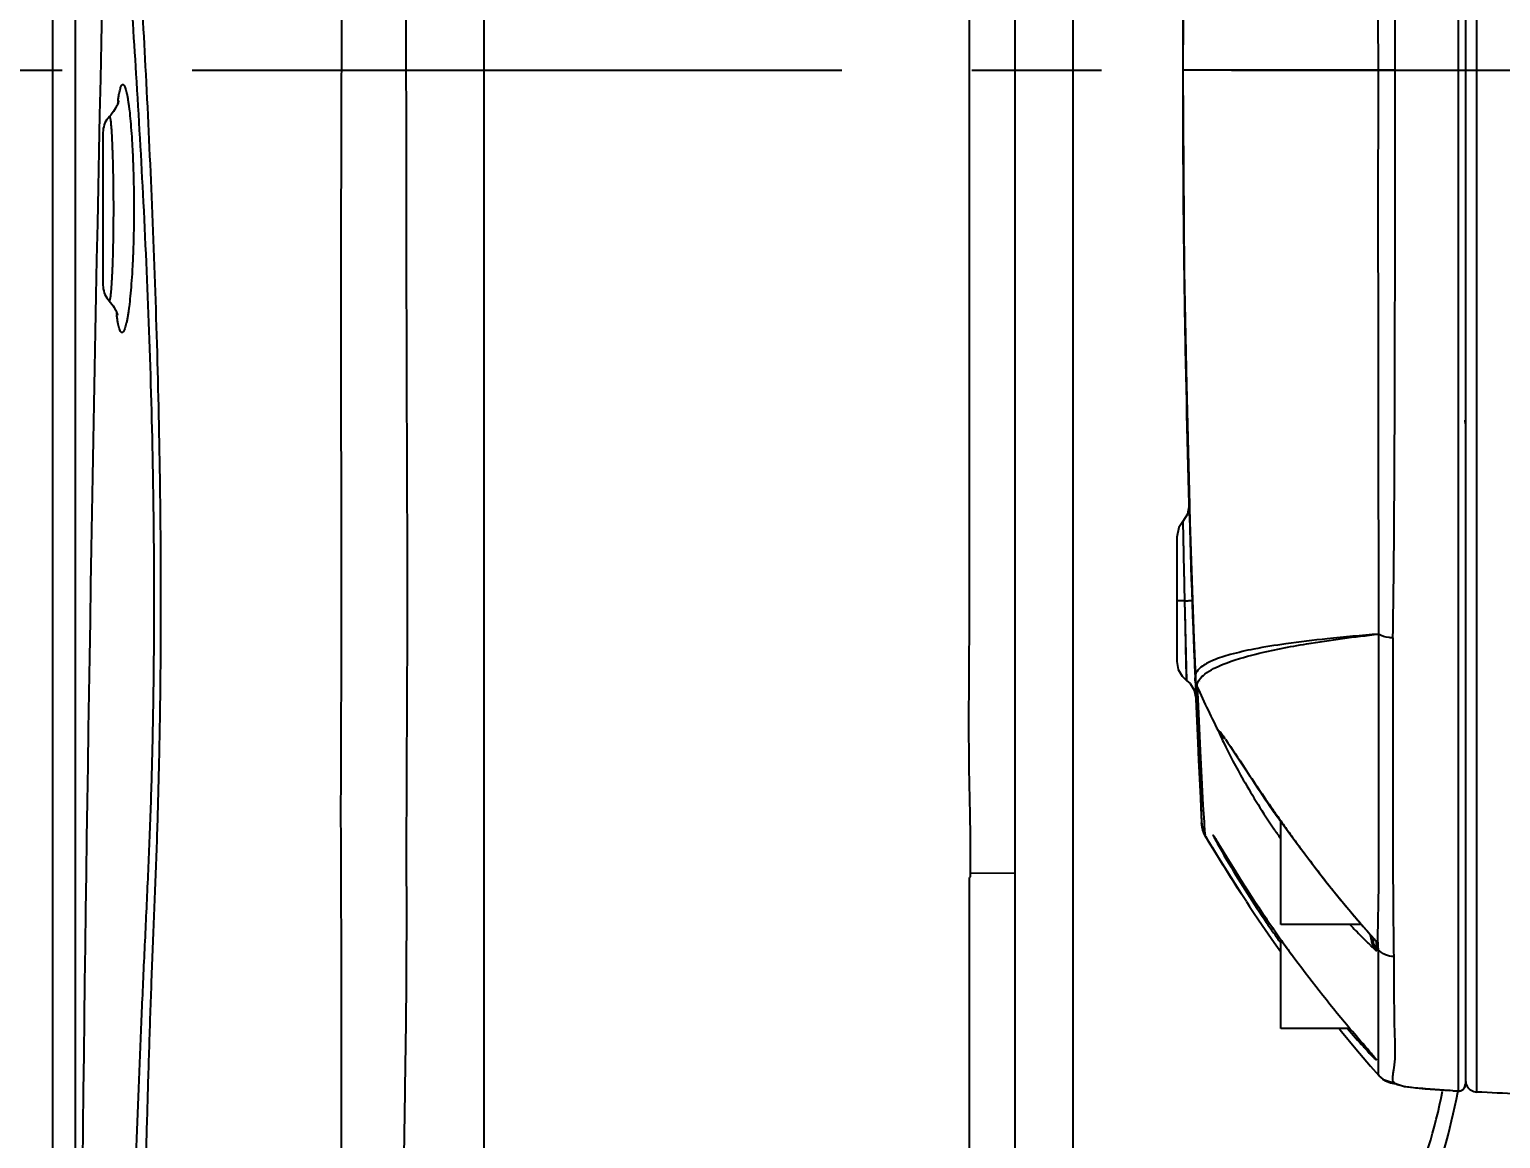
# Model space of a CAD drawing. Header units: millimetres. Extents: x 5828 to 6704, y 123 to 421.
# Drawn here: x 6469.648 to 6473.894, y 270.977 to 274.179 of the extents above; entities that cross this region are included whole.
import ezdxf

# ---------------------------------------------------------------- set-up
doc = ezdxf.new("R2010")
doc.units = ezdxf.units.MM
doc.linetypes.add('CENTER', pattern=[0.6, 0.375, -0.075, 0.075, -0.075])
for name, color, linetype in [('中心线', 7, 'Continuous'), ('外形图', 7, 'Continuous'), ('尺寸标注', 7, 'Continuous')]:
    doc.layers.add(name, color=color, linetype=linetype)
doc.styles.add('微软雅黑', font='msyh.ttc', dxfattribs={"height": 1.5})
doc.dimstyles.new('尺寸标注_1_15比例', dxfattribs={"dimtxt": 1.5, "dimasz": 1.25, "dimexe": 0.5, "dimexo": 0.4, "dimgap": 0.5, "dimtad": 1, "dimdec": 1, "dimlfac": 15, "dimdsep": 46, "dimtxsty": '微软雅黑', "dimcen": 0.09, "dimadec": 0, "dimazin": 0, "dimtp": 0.01, "dimtm": 0.01, "dimtfac": 1, "dimtdec": 1, "dimtofl": 0, "dimtmove": 0, "dimatfit": 3, "dimfxl": 1, "dimtolj": 1, "dimarcsym": 0})

# ---------------------------------------------------------------- blocks, each defined once
blk = doc.blocks.new('*D786')
at = {"layer": 'Defpoints', "color": 0}
for p in [(6482.9394, 280.5658), (6469.7803, 267.5677), (6482.9394, 267.0011)]:
    blk.add_point(p, dxfattribs=at)
at = {"layer": '尺寸标注', "color": 0, "lineweight": -2}
for p, q in [((6469.7803, 267.9677), (6469.7803, 281.0658)), ((6482.9394, 267.4011), (6482.9394, 281.0658)), ((6471.0303, 280.5658), (6481.6894, 280.5658))]:
    blk.add_line(p, q, dxfattribs=at)
at = {"layer": '尺寸标注', "color": 0}
for points in [[(6471.0303, 280.7741), (6471.0303, 280.3574), (6469.7803, 280.5658)], [(6481.6894, 280.3574), (6481.6894, 280.7741), (6482.9394, 280.5658)]]:
    blk.add_solid(points, dxfattribs=at)
at = {"layer": '尺寸标注', "color": 0, "insert": (6476.3599, 281.8448), "char_height": 1.5, "attachment_point": 5, "style": '微软雅黑'}
blk.add_mtext('\\A1;197.4', dxfattribs=at)
blk = doc.blocks.new('*D787')
at = {"layer": 'Defpoints', "color": 0}
for p in [(6469.7154, 284.5485), (6483.0052, 255.7131), (6469.7154, 255.0651)]:
    blk.add_point(p, dxfattribs=at)
at = {"layer": '尺寸标注', "color": 0, "lineweight": -2}
for p, q in [((6469.7154, 255.4651), (6469.7154, 285.0485)), ((6483.0052, 256.1131), (6483.0052, 285.0485)), ((6481.7552, 284.5485), (6470.9654, 284.5485))]:
    blk.add_line(p, q, dxfattribs=at)
at = {"layer": '尺寸标注', "color": 0}
for points in [[(6470.9654, 284.7569), (6470.9654, 284.3402), (6469.7154, 284.5485)], [(6481.7552, 284.3402), (6481.7552, 284.7569), (6483.0052, 284.5485)]]:
    blk.add_solid(points, dxfattribs=at)
at = {"layer": '尺寸标注', "color": 0, "insert": (6476.3603, 285.8276), "char_height": 1.5, "attachment_point": 5, "style": '微软雅黑'}
blk.add_mtext('\\A1;199.3', dxfattribs=at)

msp = doc.modelspace()

# ---------------------------------------------------------------- linework, layer by layer
at = {"layer": '中心线', "linetype": 'CENTER', "ltscale": 5}
msp.add_line((6467.1176, 274.0616), (6485.8879, 274.0616), dxfattribs=at)
at = {"layer": '外形图', "color": 7, "linetype": 'Continuous'}
for p, q in [((6473.7726, 271.114), (6473.7726, 277.0091)), ((6473.8255, 271.1113), (6473.8255, 277.0118)), ((6473.7933, 276.9891), (6473.7933, 271.134)), ((6472.4933, 269.0588), (6472.4933, 276.2887)), ((6470.9599, 263.5243), (6470.9599, 276.2729)), ((6472.6599, 276.1633), (6472.6599, 269.2931)), ((6472.9766, 274.0616), (6472.9805, 273.4812)), ((6473.5899, 274.0616), (6472.9766, 274.0615)), ((6469.8599, 273.8814), (6469.8599, 273.4408)), ((6472.981, 273.4439), (6472.9824, 273.3474)), ((6472.981, 273.4439), (6472.9836, 273.2642)), ((6472.9813, 273.4439), (6472.9825, 273.3474)), ((6472.9824, 273.3474), (6472.9973, 272.759)), ((6472.9825, 273.3474), (6472.9962, 272.8055)), ((6472.9954, 272.7878), (6472.9964, 272.7592)), ((6472.9774, 272.7585), (6472.9791, 272.6638)), ((6472.9599, 272.7135), (6472.9599, 272.3537)), ((6472.9782, 272.7141), (6472.9801, 272.6119)), ((6472.9979, 272.7148), (6473, 272.655)), ((6472.9985, 272.7116), (6473.0011, 272.6093)), ((6472.9801, 272.6126), (6472.9804, 272.5995)), ((6472.9819, 272.5292), (6472.9873, 272.2998)), ((6473.0068, 272.4688), (6473.0311, 271.8918)), ((6473.0096, 272.375), (6473.0103, 272.3542)), ((6473.0103, 272.3542), (6473.0151, 272.2488)), ((6472.987, 272.3116), (6472.9873, 272.2998)), ((6472.9873, 272.2998), (6472.9978, 272.2904)), ((6473.0123, 272.3071), (6473.0123, 272.307)), ((6473.0123, 272.3066), (6473.0148, 272.2459)), ((6473.0123, 272.306), (6473.0124, 272.3034)), ((6473.0218, 272.2966), (6473.022, 272.2969)), ((6473.0277, 272.297), (6473.0279, 272.2973)), ((6472.9978, 272.2904), (6473.0098, 272.2711)), ((6473.0098, 272.2711), (6473.0147, 272.2488)), ((6473.0183, 272.2819), (6473.0183, 272.2815)), ((6473.0184, 272.2819), (6473.0184, 272.2815)), ((6473.0184, 272.2815), (6473.025, 272.134)), ((6473.0184, 272.2815), (6473.0199, 272.2464)), ((6473.0148, 272.2459), (6473.0243, 272.0336)), ((6473.0159, 272.2488), (6473.0278, 271.9605)), ((6473.0199, 272.2464), (6473.0301, 272.0323)), ((6473.025, 272.134), (6473.0307, 272.0196)), ((6473.1265, 272.0905), (6473.1625, 272.036)), ((6473.5416, 272.0915), (6473.5417, 272.0552)), ((6473.0243, 272.0336), (6473.0279, 271.9603)), ((6473.0243, 272.0336), (6473.0278, 271.9603)), ((6473.0301, 272.0323), (6473.034, 271.9584)), ((6473.0307, 272.0196), (6473.0351, 271.9399)), ((6473.0279, 271.9603), (6473.03, 271.9117)), ((6473.034, 271.9584), (6473.0351, 271.9399)), ((6473.0351, 271.9399), (6473.0382, 271.8904)), ((6473.2367, 271.9265), (6473.2613, 271.8916)), ((6473.0311, 271.8923), (6473.0312, 271.891)), ((6473.0311, 271.892), (6473.0318, 271.885)), ((6473.0312, 271.891), (6473.0316, 271.8829)), ((6473.0313, 271.8932), (6473.0314, 271.8921)), ((6473.0314, 271.8918), (6473.0321, 271.8848)), ((6473.0314, 271.8918), (6473.0314, 271.8918)), ((6473.0316, 271.8832), (6473.0314, 271.8882)), ((6473.0316, 271.8832), (6473.0314, 271.8882)), ((6473.0319, 271.8845), (6473.0316, 271.8832)), ((6473.032, 271.884), (6473.0316, 271.8832)), ((6473.0316, 271.8832), (6473.0316, 271.8829)), ((6473.0316, 271.883), (6473.0348, 271.8656)), ((6473.0318, 271.885), (6473.0319, 271.8845)), ((6473.032, 271.8843), (6473.032, 271.8843)), ((6473.032, 271.8843), (6473.032, 271.884)), ((6473.0381, 271.8923), (6473.0382, 271.8904)), ((6473.2592, 271.8936), (6473.2574, 271.8961)), ((6473.2598, 271.8938), (6473.2628, 271.8895)), ((6473.2599, 271.5949), (6473.2599, 271.8934)), ((6473.2613, 271.8916), (6473.2887, 271.8533)), ((6473.0348, 271.8656), (6473.0409, 271.8524)), ((6473.0409, 271.8523), (6473.0409, 271.8526)), ((6473.0409, 271.8523), (6473.0409, 271.8523)), ((6473.071, 271.8428), (6473.0753, 271.8359)), ((6473.0753, 271.8359), (6473.0846, 271.8205)), ((6473.0863, 271.8177), (6473.0811, 271.8263)), ((6473.0846, 271.8205), (6473.1031, 271.79)), ((6473.1031, 271.79), (6473.1153, 271.7702)), ((6472.3631, 271.7427), (6472.4933, 271.7439)), ((6472.3599, 271.7307), (6472.3599, 270.7978)), ((6473.1604, 271.6615), (6473.1457, 271.684)), ((6473.5414, 271.6873), (6473.5413, 271.6784)), ((6473.215, 271.5802), (6473.241, 271.5427)), ((6473.2436, 271.5746), (6473.2392, 271.5809)), ((6473.2423, 271.5764), (6473.2582, 271.5538)), ((6473.4927, 271.5949), (6473.2599, 271.5949)), ((6473.5337, 271.5476), (6473.4974, 271.5894)), ((6473.5087, 271.5765), (6473.5225, 271.5606)), ((6473.241, 271.5427), (6473.2599, 271.5161)), ((6473.2582, 271.5538), (6473.2751, 271.5301)), ((6473.2599, 271.2949), (6473.2599, 271.5514)), ((6473.2751, 271.5301), (6473.2908, 271.5085)), ((6473.5145, 271.5389), (6473.5158, 271.5377)), ((6473.5191, 271.5345), (6473.5204, 271.5333)), ((6473.5214, 271.5621), (6473.5283, 271.5541)), ((6473.5225, 271.5606), (6473.529, 271.5532)), ((6473.5266, 271.5558), (6473.5266, 271.5429)), ((6473.5267, 271.5397), (6473.5266, 271.5429)), ((6473.529, 271.5532), (6473.5303, 271.5517)), ((6473.5303, 271.5517), (6473.5341, 271.5474)), ((6473.5363, 271.5449), (6473.5337, 271.5476)), ((6473.5341, 271.5474), (6473.5363, 271.5449)), ((6473.5361, 271.5265), (6473.5363, 271.5449)), ((6473.5267, 271.5272), (6473.5361, 271.5184)), ((6473.5361, 271.5265), (6473.5361, 271.5238)), ((6473.5361, 271.5238), (6473.5361, 271.5212)), ((6473.5361, 271.5212), (6473.5361, 271.5185)), ((6473.5395, 271.5234), (6473.5412, 271.5219)), ((6473.5395, 271.5234), (6473.5411, 271.5218)), ((6473.5409, 271.3184), (6473.5409, 271.305)), ((6473.4592, 271.2949), (6473.2599, 271.2949)), ((6473.5409, 271.2913), (6473.5409, 271.2785)), ((6473.5007, 271.2399), (6473.4991, 271.2417)), ((6473.5023, 271.2382), (6473.5007, 271.2399)), ((6473.502, 271.2447), (6473.5023, 271.2444)), ((6473.5408, 271.266), (6473.5409, 271.2436)), ((6473.5426, 271.1589), (6473.5428, 271.1587)), ((6473.5431, 271.1585), (6473.5541, 271.1484)), ((6473.5541, 271.1484), (6473.5536, 271.1488)), ((6473.7491, 271.1154), (6473.7475, 271.1155)), ((6473.7566, 271.115), (6473.7491, 271.1154)), ((6473.7673, 271.1127), (6473.7676, 271.1148)), ((6473.7708, 271.1112), (6473.7712, 271.1132)), ((6473.7711, 271.1141), (6473.7722, 271.1141)), ((6473.7722, 271.1141), (6473.7726, 271.114))]:
    msp.add_line(p, q, dxfattribs=at)
for points in [[(6472.993, 275.2527), (6472.9805, 274.6418), (6472.9766, 274.0615)], [(6469.9053, 273.972), (6469.9053, 273.9722), (6469.9053, 273.9722), (6469.9051, 273.9716), (6469.9048, 273.9704), (6469.9043, 273.9688), (6469.9035, 273.9668), (6469.9026, 273.9644), (6469.9015, 273.9617), (6469.9001, 273.9586), (6469.8984, 273.9552), (6469.8962, 273.9513), (6469.8936, 273.9469), (6469.8904, 273.9421), (6469.8867, 273.9371), (6469.8824, 273.9318), (6469.8784, 273.9275)], [(6469.8784, 273.9275), (6469.8746, 273.9231), (6469.8713, 273.9186), (6469.8683, 273.9138), (6469.8658, 273.9088), (6469.8637, 273.9035), (6469.8621, 273.8981), (6469.8609, 273.8926), (6469.8602, 273.8871), (6469.8599, 273.8814)], [(6469.8599, 273.4408), (6469.8602, 273.4351), (6469.8609, 273.4296), (6469.8621, 273.4241), (6469.8637, 273.4187), (6469.8658, 273.4134), (6469.8683, 273.4084), (6469.8713, 273.4036), (6469.8746, 273.3991), (6469.8775, 273.3957)], [(6472.9805, 273.4812), (6472.993, 272.8704), (6473.0123, 272.3071)], [(6469.8775, 273.3957), (6469.8817, 273.3909), (6469.8857, 273.3857), (6469.8891, 273.3809), (6469.8919, 273.3764), (6469.8942, 273.3724), (6469.8961, 273.3689), (6469.8977, 273.3656), (6469.8989, 273.3628), (6469.8999, 273.3603), (6469.9007, 273.3581), (6469.9013, 273.3564), (6469.9017, 273.3552), (6469.9019, 273.3544), (6469.902, 273.3542)], [(6472.9836, 273.2642), (6472.9941, 272.8269), (6472.9948, 272.8055)], [(6472.9949, 272.8055), (6472.9905, 272.7796), (6472.9774, 272.7585)], [(6472.9774, 272.7585), (6472.9657, 272.7407), (6472.9599, 272.7135)], [(6472.9819, 272.5292), (6472.9834, 272.4587), (6472.9849, 272.3948), (6472.987, 272.3116)], [(6472.9599, 272.3537), (6472.9637, 272.3315), (6472.9747, 272.3119), (6472.9873, 272.2998)], [(6473.0123, 272.3066), (6473.018, 272.1728), (6473.0227, 272.0688), (6473.0243, 272.0336)], [(6473.1097, 272.1156), (6473.1174, 272.1041), (6473.1265, 272.0905)], [(6473.1625, 272.036), (6473.1779, 272.0128), (6473.1953, 271.9869), (6473.2148, 271.9582), (6473.2367, 271.9265)], [(6473.0278, 271.9603), (6473.0292, 271.9321), (6473.0303, 271.9117)], [(6473.0312, 271.891), (6473.0321, 271.8816), (6473.0318, 271.885)], [(6473.0409, 271.8523), (6473.0744, 271.7968), (6473.1269, 271.7131), (6473.1456, 271.684)], [(6473.0672, 271.8488), (6473.0672, 271.8488), (6473.0675, 271.8483), (6473.0683, 271.8471), (6473.0695, 271.8452), (6473.071, 271.8428)], [(6473.2887, 271.8533), (6473.3195, 271.8114), (6473.354, 271.7656), (6473.3928, 271.7156), (6473.4406, 271.6565), (6473.4974, 271.5894)], [(6473.1153, 271.7702), (6473.1222, 271.759), (6473.1297, 271.7471), (6473.1377, 271.7342), (6473.1464, 271.7205), (6473.1558, 271.7058), (6473.1658, 271.6903), (6473.1765, 271.6738), (6473.188, 271.6563), (6473.2003, 271.6379), (6473.2134, 271.6184), (6473.2274, 271.5979), (6473.2423, 271.5764)], [(6473.1604, 271.6615), (6473.1699, 271.6471), (6473.1815, 271.6297), (6473.1959, 271.6082), (6473.215, 271.5802)], [(6473.4281, 271.2949), (6473.4349, 271.2864), (6473.4762, 271.2364)], [(6473.5409, 271.2785), (6473.5408, 271.2545), (6473.5409, 271.2436)], [(6473.4762, 271.2364), (6473.5187, 271.1864), (6473.5426, 271.1589)], [(6473.502, 271.2447), (6473.5125, 271.2327), (6473.5207, 271.2231), (6473.5265, 271.2164), (6473.53, 271.2122)], [(6473.5536, 271.1488), (6473.6165, 271.1268), (6473.6766, 271.1203), (6473.7475, 271.1155)], [(6473.7722, 271.1141), (6473.7822, 271.1161), (6473.7903, 271.1235), (6473.7933, 271.134)]]:
    msp.add_lwpolyline(points, dxfattribs=at)
for centre, radius, start, end in [((6817.8263, 274.5224), 344.2861, 179.805705, 180.076698), ((6516.1128, 274.0615), 43.1362, 179.22572, 179.99998), ((6777.1023, 267.3686), 307.3221, 178.717903, 181.207883), ((6516.1114, 274.0616), 43.1348, 180.00004, 180.77395), ((6516.107, 274.0616), 43.1304, 180, 180.16439), ((6881.7041, 273.6666), 408.1637, 179.944562, 180.173154), ((6470.5741, 273.8837), 0.6765, 172.4758, 173.2104), ((6516.1164, 274.0616), 43.1398, 180.52375, 180.79314), ((6516.1188, 274.0617), 43.1422, 180.77395, 181.56851), ((6470.5141, 273.4326), 0.6192, 186.4525, 187.3118), ((6516.1117, 274.0615), 43.1351, 181.5685, 182.33109), ((6498.0565, 273.0986), 25.081, 181.14019, 181.30093), ((6515.7719, 274.0483), 42.795, 182.03242, 182.31681), ((6571.545, 272.0869), 98.0034, 179.797577, 179.997341), ((6475.6587, 273.4638), 2.893, 204.1223, 207.091), ((6473.1113, 272.1614), 0.0319, 208.204, 218.4938), ((6473.1116, 272.1617), 0.0324, 218.4684, 228.7731), ((6473.1117, 272.1619), 0.0326, 228.8642, 244.8299), ((6472.4376, 271.6737), 0.8045, 34.5556, 34.9175), ((6474.8347, 273.0586), 1.9594, 212.3466, 215.2925), ((6474.8426, 273.064), 1.969, 215.2871, 215.6661), ((6477.0553, 274.5849), 4.6527, 214.8301, 215.3377), ((6474.8596, 273.0763), 1.99, 215.6682, 216.3751), ((6475.1491, 273.161), 2.3042, 214.0358, 214.9025), ((6476.9534, 274.5131), 4.528, 215.4083, 216.0097), ((6477.0465, 274.2251), 4.6555, 210.6366, 210.8479), ((6477.0534, 274.2292), 4.6635, 210.8485, 213.077), ((6472.6957, 271.6119), 0.4407, 31.7093, 32.2915), ((6476.0267, 273.7963), 3.3565, 218.6314, 218.7706), ((6476.1995, 273.9358), 3.5786, 218.78, 220.3647), ((6476.4207, 273.7957), 3.8765, 214.2707, 214.8432), ((6476.4207, 274.1221), 3.8678, 220.3455, 220.5638), ((6476.0136, 273.4996), 3.379, 213.9756, 214.1637), ((6476.0688, 273.5372), 3.4459, 214.1659, 214.7886), ((6476.1409, 273.5872), 3.5336, 214.7869, 215.3694), ((6476.4209, 273.7956), 3.8766, 214.9543, 215.3578), ((6474.7775, 272.8354), 1.8101, 223.2948, 224.7463), ((6477.3659, 274.9324), 5.1127, 220.5736, 221.0241), ((6476.2422, 271.5353), 2.7031, 178.8855, 179.253), ((6474.7599, 271.5559), 1.2206, 179.3114, 179.5624), ((6476.3694, 273.7591), 3.8134, 215.3577, 215.6566), ((6476.2667, 273.6853), 3.687, 215.6549, 216.1836), ((6474.69, 272.7494), 1.6873, 224.764, 224.9601), ((6474.6461, 272.7055), 1.6253, 224.9575, 225.5168), ((6474.5768, 272.6349), 1.5263, 225.5178, 225.8952), ((6474.5141, 272.5703), 1.4363, 225.9632, 226.1497), ((6474.4438, 272.4969), 1.3346, 226.2197, 226.5964), ((6474.0289, 271.6536), 0.5183, 191.6753, 191.8734), ((6473.5726, 271.5552), 0.0516, 200.9475, 207.0756), ((6473.5597, 271.5498), 0.0331, 180.0128, 185.3194), ((6473.5759, 271.5569), 0.0553, 207.0611, 212.7408), ((6473.5631, 271.543), 0.0365, 185.1783, 201.3047), ((6473.5563, 271.567), 0.0298, 220.7206, 227.9224), ((6473.5753, 271.5566), 0.0547, 212.7743, 218.4872), ((6473.575, 271.5563), 0.0543, 218.4644, 224.1809), ((6475.0831, 273.2123), 2.288, 227.4583, 227.5739), ((6475.7086, 273.2343), 2.9753, 220.6893, 222.0451), ((6473.5148, 271.2492), 0.0167, 213.878, 221.0027), ((6474.4699, 272.1119), 1.3037, 222.0786, 222.9304), ((6469.1776, 267.4679), 5.7415, 40.86542, 41.06323), ((6472.2927, 270.1658), 1.6205, 40.6435, 40.7906), ((6474.1504, 277.9121), 6.8085, 266.68376, 266.81889)]:
    msp.add_arc(centre, radius, start, end, dxfattribs=at)
for points, knots in [([(6472.3599, 276.2151), (6472.3599, 276.2009), (6472.3598, 276.1786), (6472.3598, 276.1473), (6472.3599, 276.11), (6472.3601, 276.0579), (6472.36, 275.9888), (6472.3598, 275.9111), (6472.3599, 275.8412), (6472.3599, 275.7811), (6472.3599, 275.7329), (6472.3599, 275.6828), (6472.3599, 275.6121), (6472.36, 275.519), (6472.3599, 275.4019), (6472.3599, 275.2777), (6472.3599, 275.1468), (6472.3599, 275.0095), (6472.36, 274.8664), (6472.36, 274.7176), (6472.3599, 274.5637), (6472.3599, 274.4049), (6472.36, 274.2417), (6472.3598, 274.0745), (6472.36, 273.9037), (6472.3599, 273.7298), (6472.3599, 273.5532), (6472.36, 273.3744), (6472.3599, 273.1938), (6472.36, 273.012), (6472.36, 272.8294), (6472.3598, 272.6769), (6472.36, 272.5549), (6472.3601, 272.4635), (6472.3597, 272.3722), (6472.359, 272.2812), (6472.3587, 272.2056), (6472.3588, 272.1452), (6472.3589, 272.1), (6472.3593, 272.0549), (6472.3601, 272.01), (6472.361, 271.9651), (6472.3624, 271.9056), (6472.3636, 271.8314), (6472.3634, 271.7722), (6472.3631, 271.7427)], [0, 0, 0, 0, 0.009486, 0.01499, 0.020997, 0.034501, 0.04996, 0.067333, 0.086581, 0.096893, 0.107657, 0.118865, 0.130511, 0.155082, 0.181303, 0.2091, 0.238394, 0.269103, 0.301143, 0.334429, 0.368878, 0.404405, 0.440922, 0.478341, 0.516564, 0.555491, 0.595016, 0.635034, 0.675438, 0.716125, 0.756992, 0.797934, 0.818397, 0.838838, 0.859242, 0.879595, 0.899886, 0.910004, 0.920103, 0.93018, 0.940235, 0.950266, 0.960272, 0.980199, 1, 1, 1, 1]), ([(6470.7246, 263.7154), (6470.7248, 263.7888), (6470.7254, 263.9357), (6470.7259, 264.156), (6470.7261, 264.3764), (6470.7263, 264.67), (6470.7265, 265.0367), (6470.7259, 265.4765), (6470.7242, 265.9157), (6470.7224, 266.3541), (6470.7213, 266.7914), (6470.7206, 267.2273), (6470.7196, 267.6615), (6470.7184, 268.0935), (6470.7179, 268.5228), (6470.718, 268.8785), (6470.7182, 269.1612), (6470.7185, 269.3716), (6470.7191, 269.5808), (6470.7204, 269.7885), (6470.722, 269.9607), (6470.7231, 270.0977), (6470.7237, 270.1999), (6470.7243, 270.3017), (6470.7247, 270.4031), (6470.7252, 270.504), (6470.7259, 270.6042), (6470.7268, 270.7039), (6470.7279, 270.803), (6470.7291, 270.9017), (6470.731, 271.0333), (6470.7335, 271.1993), (6470.7364, 271.4013), (6470.7367, 271.5726), (6470.7366, 271.7121), (6470.7365, 271.8185), (6470.7366, 271.9257), (6470.737, 272.0337), (6470.7376, 272.1423), (6470.7384, 272.2881), (6470.739, 272.4713), (6470.7389, 272.6918), (6470.7381, 272.9124), (6470.7372, 273.1322), (6470.7366, 273.3505), (6470.7361, 273.636), (6470.7358, 273.9827), (6470.7347, 274.3826), (6470.7327, 274.7567), (6470.7304, 275.0992), (6470.7282, 275.4047), (6470.7261, 275.6685), (6470.7243, 275.8862), (6470.7226, 276.0373), (6470.7213, 276.1327), (6470.7207, 276.1717), (6470.7205, 276.189)], [0, 0, 0, 0, 0.017662, 0.035329, 0.052994, 0.070651, 0.10594, 0.141203, 0.176422, 0.211574, 0.246637, 0.281591, 0.316412, 0.35106, 0.385488, 0.419648, 0.436612, 0.453485, 0.470255, 0.486911, 0.503446, 0.51167, 0.519865, 0.528028, 0.536157, 0.544245, 0.552284, 0.560273, 0.568215, 0.576122, 0.584016, 0.599875, 0.616028, 0.632614, 0.641061, 0.649592, 0.658192, 0.666851, 0.675561, 0.684315, 0.701927, 0.719624, 0.737332, 0.754981, 0.772503, 0.789832, 0.823641, 0.855872, 0.886017, 0.913615, 0.938241, 0.959501, 0.977052, 0.990617, 0.99584, 1, 1, 1, 1]), ([(6470.5504, 263.7224), (6470.5499, 263.868), (6470.5503, 264.0865), (6470.5504, 264.3777), (6470.5504, 264.5961), (6470.5505, 264.8143), (6470.5507, 265.0324), (6470.551, 265.2504), (6470.5512, 265.5408), (6470.551, 265.9035), (6470.5507, 266.3379), (6470.5512, 266.7712), (6470.5523, 267.2032), (6470.553, 267.6335), (6470.5532, 268.0617), (6470.5535, 268.4874), (6470.5535, 268.8404), (6470.5532, 269.1211), (6470.5528, 269.3302), (6470.5523, 269.5382), (6470.5521, 269.7449), (6470.5524, 269.9503), (6470.5525, 270.1206), (6470.5521, 270.2562), (6470.5514, 270.3908), (6470.5505, 270.5248), (6470.5499, 270.6581), (6470.5495, 270.7573), (6470.5492, 270.8561), (6470.5487, 270.9874), (6470.5482, 271.1188), (6470.5482, 271.2507), (6470.5483, 271.3507), (6470.5485, 271.4519), (6470.5483, 271.5543), (6470.5478, 271.6579), (6470.5474, 271.7627), (6470.547, 271.8685), (6470.547, 272.011), (6470.5478, 272.1907), (6470.5488, 272.4077), (6470.549, 272.626), (6470.5484, 272.8447), (6470.5477, 273.0629), (6470.5473, 273.2798), (6470.5475, 273.564), (6470.5486, 273.9097), (6470.5496, 274.3091), (6470.55, 274.6834), (6470.5501, 275.0266), (6470.5504, 275.3333), (6470.5508, 275.5984), (6470.5514, 275.8176), (6470.5518, 275.9698), (6470.552, 276.066), (6470.5521, 276.1053), (6470.5522, 276.1227)], [0, 0, 0, 0, 0.035235, 0.052851, 0.070458, 0.088055, 0.105644, 0.123226, 0.140799, 0.175909, 0.21095, 0.2459, 0.280742, 0.315454, 0.350003, 0.384347, 0.418447, 0.435393, 0.452259, 0.469034, 0.485707, 0.502271, 0.518728, 0.526917, 0.535077, 0.551292, 0.559335, 0.567332, 0.575291, 0.583223, 0.599093, 0.607082, 0.615141, 0.623293, 0.631552, 0.639914, 0.648369, 0.656902, 0.665499, 0.682852, 0.700372, 0.717999, 0.73566, 0.753283, 0.770799, 0.788142, 0.822039, 0.854423, 0.884768, 0.912595, 0.937463, 0.958964, 0.976736, 0.990485, 0.995781, 1, 1, 1, 1]), ([(6473.5899, 274.0616), (6473.5898, 274.3524), (6473.5898, 274.8988), (6473.5874, 275.4454), (6473.5836, 275.701)], [0, 0, 0, 0, 0.532106, 1, 1, 1, 1]), ([(6469.9129, 275.3024), (6469.9134, 275.2824), (6469.9149, 275.2372), (6469.9184, 275.1616), (6469.9233, 275.0708), (6469.9294, 274.9654), (6469.9367, 274.846), (6469.9481, 274.6612), (6469.9639, 274.4018), (6469.9831, 274.0614), (6470.001, 273.6884), (6470.0156, 273.2921), (6470.0234, 272.9516), (6470.0263, 272.6749), (6470.0267, 272.467), (6470.0251, 272.2608), (6470.0216, 272.0574), (6470.0171, 271.8902), (6470.0125, 271.7588), (6470.0075, 271.6299), (6470.0021, 271.5015), (6469.9972, 271.3732), (6469.9929, 271.2441), (6469.9881, 271.0821), (6469.9826, 270.8872), (6469.9773, 270.6919), (6469.9722, 270.4959), (6469.9675, 270.2991), (6469.9616, 270.0356), (6469.9548, 269.7047), (6469.9479, 269.3058), (6469.9422, 268.9048), (6469.9376, 268.5016), (6469.9344, 268.0964), (6469.9324, 267.6893), (6469.9317, 267.2806), (6469.9323, 266.8703), (6469.9344, 266.4586), (6469.9378, 266.0457), (6469.9425, 265.6317), (6469.9486, 265.2168), (6469.9562, 264.8011), (6469.9639, 264.4543), (6469.9705, 264.1766), (6469.9759, 263.9682), (6469.9818, 263.7597), (6469.9883, 263.5512), (6469.9948, 263.3429), (6469.998, 263.204), (6469.9991, 263.1346)], [0, 0, 0, 0, 0.004925, 0.011154, 0.018642, 0.027338, 0.037187, 0.048124, 0.072971, 0.101222, 0.132155, 0.164999, 0.198957, 0.216097, 0.233207, 0.250186, 0.266932, 0.283338, 0.291389, 0.299349, 0.315138, 0.323048, 0.330995, 0.346973, 0.362992, 0.379041, 0.395146, 0.411314, 0.427537, 0.46012, 0.492889, 0.525847, 0.558977, 0.59227, 0.625714, 0.659296, 0.693005, 0.726831, 0.760761, 0.794779, 0.828873, 0.863032, 0.897242, 0.914361, 0.931487, 0.948623, 0.965764, 0.982904, 1, 1, 1, 1]), ([(6469.8806, 275.2119), (6469.8806, 275.1948), (6469.8815, 275.1554), (6469.8845, 275.0883), (6469.8892, 275.0057), (6469.8955, 274.9081), (6469.9034, 274.796), (6469.916, 274.62), (6469.9342, 274.3699), (6469.9565, 274.0384), (6469.9775, 273.6714), (6469.9947, 273.2784), (6470.0037, 272.9392), (6470.0069, 272.6629), (6470.0072, 272.4553), (6470.0053, 272.2495), (6470.0011, 272.0471), (6469.9945, 271.8491), (6469.9859, 271.6552), (6469.9767, 271.4636), (6469.9684, 271.2719), (6469.9607, 271.0794), (6469.9534, 270.886), (6469.9464, 270.692), (6469.94, 270.497), (6469.9341, 270.3012), (6469.9268, 270.0386), (6469.9153, 269.5751), (6469.9032, 268.9079), (6469.8949, 268.1006), (6469.8928, 267.4227), (6469.894, 266.8769), (6469.8965, 266.4653), (6469.9004, 266.0524), (6469.9058, 265.6384), (6469.9129, 265.2235), (6469.9215, 264.8079), (6469.932, 264.3917), (6469.942, 264.0447), (6469.9511, 263.7668), (6469.9572, 263.5932), (6469.9624, 263.4542), (6469.9675, 263.3153), (6469.9711, 263.2112), (6469.973, 263.1418)], [0, 0, 0, 0, 0.004234, 0.009804, 0.016672, 0.024791, 0.03411, 0.044571, 0.068645, 0.096392, 0.127098, 0.159964, 0.194117, 0.211382, 0.228613, 0.245692, 0.2625, 0.278912, 0.294899, 0.310702, 0.32658, 0.342553, 0.358572, 0.374645, 0.390795, 0.407021, 0.423311, 0.456057, 0.522193, 0.589088, 0.656621, 0.69059, 0.72468, 0.758876, 0.793162, 0.827524, 0.861953, 0.896431, 0.930944, 0.94821, 0.965481, 0.974117, 0.982753, 1, 1, 1, 1]), ([(6473.5836, 272.4221), (6473.5874, 272.6778), (6473.5898, 273.2243), (6473.5898, 273.7708), (6473.5899, 274.0616)], [0, 0, 0, 0, 0.467894, 1, 1, 1, 1]), ([(6469.9034, 273.9723), (6469.9039, 273.976), (6469.9049, 273.983), (6469.9065, 273.9926), (6469.9082, 274.0009), (6469.9099, 274.0077), (6469.9116, 274.013), (6469.9132, 274.0165), (6469.9146, 274.0185), (6469.9155, 274.0195), (6469.9165, 274.0201), (6469.9179, 274.0203), (6469.9193, 274.0195), (6469.9204, 274.0183), (6469.9218, 274.0162), (6469.9235, 274.0126), (6469.9254, 274.0072), (6469.9273, 274.0002), (6469.9291, 273.9919), (6469.9309, 273.9821), (6469.9327, 273.9709), (6469.9345, 273.9584), (6469.9369, 273.9393), (6469.9396, 273.9126), (6469.9424, 273.8775), (6469.9448, 273.8388), (6469.9467, 273.7971), (6469.9482, 273.7532), (6469.949, 273.7077), (6469.9492, 273.677), (6469.9492, 273.6616)], [0, 0, 0, 0, 0.026991, 0.050703, 0.071062, 0.088016, 0.10154, 0.111696, 0.115593, 0.118791, 0.121428, 0.123756, 0.128807, 0.13216, 0.136235, 0.146777, 0.160699, 0.178046, 0.198787, 0.222868, 0.250207, 0.28068, 0.314159, 0.389577, 0.475146, 0.56941, 0.670753, 0.777486, 0.887841, 1, 1, 1, 1]), ([(6469.8784, 273.9275), (6469.8785, 273.9276), (6469.8786, 273.9277), (6469.8789, 273.9277), (6469.8792, 273.9275), (6469.8796, 273.9269), (6469.88, 273.9258), (6469.8805, 273.9239), (6469.881, 273.9214), (6469.8815, 273.9182), (6469.882, 273.9144), (6469.8825, 273.9099), (6469.8829, 273.9048), (6469.8834, 273.8991), (6469.8839, 273.8928), (6469.8846, 273.8832), (6469.8854, 273.8699), (6469.8862, 273.8524), (6469.887, 273.8329), (6469.8878, 273.8117), (6469.8884, 273.7891), (6469.8891, 273.7565), (6469.8898, 273.7139), (6469.8899, 273.6792), (6469.8899, 273.6616)], [0, 0, 0, 0, 0.001108, 0.002023, 0.003139, 0.004705, 0.009499, 0.016674, 0.026275, 0.038309, 0.052759, 0.069589, 0.088759, 0.110222, 0.133932, 0.159824, 0.217872, 0.28378, 0.356864, 0.43638, 0.521512, 0.611398, 0.801794, 1, 1, 1, 1]), ([(6469.8899, 273.6616), (6469.8899, 273.6439), (6469.8898, 273.6092), (6469.8891, 273.5664), (6469.8884, 273.5338), (6469.8877, 273.5111), (6469.8869, 273.4899), (6469.886, 273.4704), (6469.8851, 273.4529), (6469.8842, 273.4396), (6469.8835, 273.43), (6469.883, 273.4237), (6469.8824, 273.418), (6469.8819, 273.4129), (6469.8813, 273.4085), (6469.8808, 273.4047), (6469.8802, 273.4016), (6469.8797, 273.3991), (6469.8792, 273.3973), (6469.8787, 273.3961), (6469.8783, 273.3956), (6469.878, 273.3955), (6469.8777, 273.3955), (6469.8775, 273.3956), (6469.8775, 273.3957)], [0, 0, 0, 0, 0.198472, 0.389099, 0.479082, 0.564291, 0.64386, 0.716977, 0.782875, 0.840874, 0.866727, 0.890387, 0.91179, 0.930882, 0.947619, 0.961961, 0.97388, 0.983364, 0.99042, 0.995104, 0.996638, 0.997766, 0.998765, 1, 1, 1, 1]), ([(6469.9492, 273.6616), (6469.9492, 273.646), (6469.949, 273.6152), (6469.9481, 273.5697), (6469.9466, 273.5257), (6469.9446, 273.4839), (6469.942, 273.4452), (6469.9389, 273.41), (6469.936, 273.3834), (6469.9334, 273.3644), (6469.9315, 273.3519), (6469.9295, 273.3409), (6469.9275, 273.3312), (6469.9254, 273.3229), (6469.9234, 273.3161), (6469.9213, 273.3108), (6469.9195, 273.3073), (6469.9179, 273.3054), (6469.9169, 273.3044), (6469.9158, 273.3039), (6469.9143, 273.3037), (6469.9128, 273.3045), (6469.9115, 273.3058), (6469.9101, 273.308), (6469.9084, 273.3117), (6469.9065, 273.3173), (6469.9047, 273.3244), (6469.903, 273.3329), (6469.9013, 273.3429), (6469.9004, 273.35), (6469.8999, 273.3538)], [0, 0, 0, 0, 0.111871, 0.221893, 0.328253, 0.429188, 0.523013, 0.608116, 0.683044, 0.716269, 0.746483, 0.773556, 0.797365, 0.817834, 0.834915, 0.848585, 0.858924, 0.862937, 0.866274, 0.869081, 0.871602, 0.877037, 0.88055, 0.884768, 0.895559, 0.909706, 0.927262, 0.948202, 0.972477, 1, 1, 1, 1]), ([(6473.7933, 273.0404), (6473.7934, 273.0417), (6473.7925, 273.045), (6473.7923, 273.0484), (6473.7921, 273.0504)], [0, 0, 0, 0, 0.379949, 1, 1, 1, 1]), ([(6472.9819, 272.5292), (6472.9788, 272.5292), (6472.9734, 272.5293), (6472.9671, 272.5295), (6472.9635, 272.5297), (6472.9615, 272.5298), (6472.9607, 272.53), (6472.9599, 272.53), (6472.9599, 272.5301)], [0, 0, 0, 0, 0.421889, 0.737526, 0.850766, 0.932614, 0.982351, 1, 1, 1, 1]), ([(6472.9819, 272.5292), (6472.985, 272.5293), (6472.9903, 272.5296), (6472.9966, 272.5299), (6473.0003, 272.5302), (6473.0022, 272.5303), (6473.003, 272.5305), (6473.0038, 272.5305), (6473.0038, 272.5306)], [0, 0, 0, 0, 0.422315, 0.73821, 0.851498, 0.933321, 0.982913, 1, 1, 1, 1]), ([(6473.5422, 272.4331), (6473.4927, 272.4293), (6473.4034, 272.4213), (6473.2833, 272.4071), (6473.1898, 272.3922), (6473.1198, 272.3766), (6473.0698, 272.3608), (6473.0367, 272.3444), (6473.0167, 272.3272), (6473.0121, 272.313), (6473.0123, 272.3071)], [0, 0, 0, 0, 0.265325, 0.479295, 0.645951, 0.771491, 0.862357, 0.925366, 0.9682, 1, 1, 1, 1]), ([(6473.0406, 272.3177), (6473.0564, 272.33), (6473.1051, 272.3528), (6473.2037, 272.3814), (6473.3539, 272.4103), (6473.4727, 272.4256), (6473.5422, 272.4331)], [0, 0, 0, 0, 0.115736, 0.306696, 0.594891, 1, 1, 1, 1]), ([(6473.5836, 272.4221), (6473.5798, 272.4222), (6473.5655, 272.4234), (6473.5512, 272.4276), (6473.5422, 272.4331)], [0, 0, 0, 0, 0.26199, 1, 1, 1, 1]), ([(6473.5836, 272.4221), (6473.5834, 272.2925), (6473.5831, 272.1101), (6473.5833, 271.8839), (6473.5835, 271.7527), (6473.584, 271.6496), (6473.5849, 271.5764), (6473.5852, 271.5305), (6473.5855, 271.5092), (6473.5863, 271.5021)], [0, 0, 0, 0, 0.42262, 0.594736, 0.73761, 0.850324, 0.930812, 0.976531, 1, 1, 1, 1]), ([(6473.0183, 272.2819), (6473.0183, 272.2831), (6473.0185, 272.2881), (6473.0201, 272.2931), (6473.0218, 272.2966)], [0, 0, 0, 0, 0.237083, 1, 1, 1, 1]), ([(6473.022, 272.2969), (6473.0229, 272.2986), (6473.0278, 272.3066), (6473.0348, 272.3132), (6473.0406, 272.3177)], [0, 0, 0, 0, 0.213007, 1, 1, 1, 1]), ([(6473.0831, 272.1463), (6473.0827, 272.1476), (6473.0821, 272.1496), (6473.0811, 272.1519), (6473.0819, 272.1537), (6473.0838, 272.1518), (6473.0858, 272.1498), (6473.089, 272.1457), (6473.0928, 272.1405), (6473.0957, 272.1364), (6473.0973, 272.1342)], [0, 0, 0, 0, 0.126659, 0.200117, 0.228042, 0.276958, 0.378639, 0.534011, 0.741704, 1, 1, 1, 1]), ([(6473.0832, 272.1463), (6473.0837, 272.1448), (6473.0872, 272.1362), (6473.0911, 272.1278), (6473.0943, 272.121)], [0, 0, 0, 0, 0.179823, 1, 1, 1, 1]), ([(6473.1001, 272.13), (6473.1192, 272.1023), (6473.1635, 272.0341), (6473.2089, 271.9666), (6473.2361, 271.9275)], [0, 0, 0, 0, 0.4137, 1, 1, 1, 1]), ([(6473.0943, 272.121), (6473.1118, 272.0841), (6473.1577, 271.9993), (6473.2085, 271.9174), (6473.2396, 271.8713)], [0, 0, 0, 0, 0.423164, 1, 1, 1, 1]), ([(6473.5417, 272.0552), (6473.5417, 272.0183), (6473.542, 271.8957), (6473.5424, 271.773), (6473.5414, 271.6873)], [0, 0, 0, 0, 0.301347, 1, 1, 1, 1]), ([(6473.03, 271.9117), (6473.0301, 271.9099), (6473.0304, 271.9037), (6473.0308, 271.8976), (6473.0313, 271.8932)], [0, 0, 0, 0, 0.294349, 1, 1, 1, 1]), ([(6473.0382, 271.8904), (6473.0385, 271.8854), (6473.0389, 271.8766), (6473.0396, 271.8651), (6473.0404, 271.8579), (6473.0415, 271.8537), (6473.0409, 271.8526)], [0, 0, 0, 0, 0.396545, 0.696336, 0.899362, 1, 1, 1, 1]), ([(6473.0682, 271.8473), (6473.0671, 271.8491), (6473.0636, 271.8549), (6473.0675, 271.8453), (6473.0726, 271.8372), (6473.0783, 271.8263), (6473.0817, 271.8202)], [0, 0, 0, 0, 0.144601, 0.21642, 0.503936, 1, 1, 1, 1]), ([(6473.0811, 271.8263), (6473.0801, 271.828), (6473.0766, 271.8337), (6473.0731, 271.8395), (6473.0706, 271.8435)], [0, 0, 0, 0, 0.295312, 1, 1, 1, 1]), ([(6473.2906, 271.8509), (6473.2999, 271.8381), (6473.3371, 271.7875), (6473.3754, 271.7376), (6473.4047, 271.7008)], [0, 0, 0, 0, 0.251955, 1, 1, 1, 1]), ([(6473.0817, 271.8202), (6473.0892, 271.807), (6473.1301, 271.736), (6473.1741, 271.6666), (6473.2114, 271.6112)], [0, 0, 0, 0, 0.184893, 1, 1, 1, 1]), ([(6473.2173, 271.6128), (6473.2037, 271.6327), (6473.1586, 271.7001), (6473.1158, 271.769), (6473.0863, 271.8177)], [0, 0, 0, 0, 0.297252, 1, 1, 1, 1]), ([(6472.3631, 271.7427), (6472.3631, 271.7416), (6472.3631, 271.7396), (6472.3629, 271.7365), (6472.3634, 271.7334), (6472.3622, 271.7315), (6472.3615, 271.7307)], [0, 0, 0, 0, 0.249648, 0.499301, 0.748641, 1, 1, 1, 1]), ([(6473.5413, 271.6784), (6473.5412, 271.6694), (6473.5407, 271.6393), (6473.54, 271.6091), (6473.5396, 271.5879)], [0, 0, 0, 0, 0.295989, 1, 1, 1, 1]), ([(6473.5261, 271.5443), (6473.5263, 271.5441), (6473.5265, 271.5436), (6473.5266, 271.5432), (6473.5266, 271.5429)], [0, 0, 0, 0, 0.529354, 1, 1, 1, 1]), ([(6473.5285, 271.5305), (6473.5286, 271.5304), (6473.5288, 271.5302), (6473.529, 271.5299), (6473.5291, 271.5298)], [0, 0, 0, 0, 0.5083, 1, 1, 1, 1]), ([(6473.5393, 271.5652), (6473.5393, 271.5629), (6473.5392, 271.5553), (6473.5393, 271.5477), (6473.5395, 271.5423)], [0, 0, 0, 0, 0.292947, 1, 1, 1, 1]), ([(6473.5395, 271.5423), (6473.5396, 271.5404), (6473.5399, 271.5335), (6473.5405, 271.5267), (6473.5412, 271.5219)], [0, 0, 0, 0, 0.283795, 1, 1, 1, 1]), ([(6473.5023, 271.2444), (6473.4862, 271.2629), (6473.4128, 271.3485), (6473.3429, 271.4373), (6473.2908, 271.5086)], [0, 0, 0, 0, 0.216935, 1, 1, 1, 1]), ([(6473.5411, 271.5218), (6473.541, 271.5085), (6473.5415, 271.483), (6473.54, 271.4515), (6473.5417, 271.4279), (6473.5401, 271.411), (6473.5414, 271.3952), (6473.5408, 271.3847), (6473.5408, 271.3797)], [0, 0, 0, 0, 0.281124, 0.538158, 0.665625, 0.778539, 0.894215, 1, 1, 1, 1]), ([(6473.5863, 271.5021), (6473.5861, 271.4704), (6473.5865, 271.4133), (6473.5866, 271.336), (6473.5882, 271.275), (6473.5901, 271.2281), (6473.5881, 271.1969), (6473.5855, 271.1775), (6473.5837, 271.1663), (6473.5824, 271.1569), (6473.5817, 271.1487), (6473.5836, 271.14), (6473.5889, 271.1365), (6473.5919, 271.135)], [0, 0, 0, 0, 0.255769, 0.461537, 0.624011, 0.748164, 0.840304, 0.876212, 0.906366, 0.931631, 0.953139, 0.972877, 1, 1, 1, 1]), ([(6473.5408, 271.3797), (6473.5408, 271.3755), (6473.5412, 271.3597), (6473.5409, 271.3439), (6473.541, 271.3323)], [0, 0, 0, 0, 0.267521, 1, 1, 1, 1]), ([(6473.5409, 271.2436), (6473.5409, 271.2401), (6473.5407, 271.2278), (6473.5412, 271.2154), (6473.5412, 271.2066)], [0, 0, 0, 0, 0.281926, 1, 1, 1, 1]), ([(6473.5223, 271.2213), (6473.525, 271.2182), (6473.529, 271.2136), (6473.5335, 271.2079), (6473.535, 271.2057), (6473.5355, 271.2043), (6473.5346, 271.2041), (6473.5338, 271.2052), (6473.5321, 271.2064), (6473.5296, 271.209), (6473.5238, 271.2148), (6473.519, 271.22), (6473.5153, 271.2239)], [0, 0, 0, 0, 0.250523, 0.373789, 0.417024, 0.43221, 0.441808, 0.462915, 0.504757, 0.573807, 0.67541, 1, 1, 1, 1]), ([(6473.5412, 271.2066), (6473.5412, 271.2011), (6473.5412, 271.1914), (6473.5414, 271.1808), (6473.5405, 271.1746), (6473.5409, 271.1719), (6473.5412, 271.1693), (6473.5397, 271.1652), (6473.5408, 271.1611), (6473.5427, 271.1589)], [0, 0, 0, 0, 0.340538, 0.607385, 0.66224, 0.725642, 0.780611, 0.820624, 1, 1, 1, 1]), ([(6473.1154, 270.0477), (6473.1826, 270.1177), (6473.3149, 270.2662), (6473.4933, 270.5138), (6473.6414, 270.7968), (6473.7057, 271.0055), (6473.7268, 271.1141)], [0, 0, 0, 0, 0.233675, 0.478323, 0.733344, 1, 1, 1, 1]), ([(6473.1637, 270.0046), (6473.2307, 270.0783), (6473.3624, 270.2341), (6473.5397, 270.4922), (6473.6866, 270.785), (6473.75, 270.9996), (6473.7708, 271.1112)], [0, 0, 0, 0, 0.233829, 0.478516, 0.733529, 1, 1, 1, 1]), ([(6473.6373, 271.1243), (6473.6263, 271.1256), (6473.6123, 271.1275), (6473.5973, 271.1319), (6473.5931, 271.1338), (6473.5919, 271.135)], [0, 0, 0, 0, 0.711833, 0.892905, 1, 1, 1, 1]), ([(6473.6713, 271.1208), (6473.6679, 271.1211), (6473.6565, 271.1221), (6473.6452, 271.1233), (6473.6373, 271.1243)], [0, 0, 0, 0, 0.304976, 1, 1, 1, 1]), ([(6473.7491, 271.1154), (6473.741, 271.1159), (6473.7151, 271.1175), (6473.6892, 271.1193), (6473.6713, 271.1208)], [0, 0, 0, 0, 0.310416, 1, 1, 1, 1]), ([(6473.7933, 271.1446), (6473.7933, 271.139), (6473.7962, 271.1277), (6473.8042, 271.1193), (6473.8089, 271.1163)], [0, 0, 0, 0, 0.499919, 1, 1, 1, 1]), ([(6474.173, 271.0973), (6474.1364, 271.0986), (6474.0205, 271.1026), (6473.9047, 271.1074), (6473.8255, 271.1113)], [0, 0, 0, 0, 0.316218, 1, 1, 1, 1])]:
    msp.add_open_spline(points, degree=3, knots=knots, dxfattribs=at)
for points in [[(6473.0184, 272.2819), (6473.0147, 272.2897), (6473.0126, 272.2984), (6473.0123, 272.307)], [(6473.0184, 272.2815), (6473.0148, 272.2893), (6473.0127, 272.298), (6473.0123, 272.3066)], [(6473.0409, 271.8526), (6473.0354, 271.8618), (6473.0322, 271.8726), (6473.0316, 271.8832)], [(6473.5168, 271.5674), (6473.5176, 271.5648), (6473.5183, 271.5623), (6473.5189, 271.5597)], [(6473.5189, 271.5597), (6473.5198, 271.556), (6473.5206, 271.5523), (6473.5213, 271.5487)], [(6473.5217, 271.5469), (6473.5227, 271.5465), (6473.5237, 271.5461), (6473.5246, 271.5455)], [(6473.5217, 271.5469), (6473.5222, 271.5435), (6473.5231, 271.54), (6473.5244, 271.5368)], [(6473.5246, 271.5455), (6473.5252, 271.5452), (6473.5257, 271.5448), (6473.5261, 271.5443)], [(6473.5266, 271.5318), (6473.5273, 271.5315), (6473.528, 271.5311), (6473.5285, 271.5305)], [(6473.5361, 271.5265), (6473.5309, 271.5318), (6473.5274, 271.5393), (6473.5267, 271.5467)], [(6473.5361, 271.5185), (6473.5331, 271.5217), (6473.5307, 271.5256), (6473.5291, 271.5298)], [(6473.5863, 271.5021), (6473.5699, 271.5027), (6473.5527, 271.5102), (6473.5412, 271.5219)], [(6473.541, 271.3323), (6473.541, 271.3277), (6473.5409, 271.323), (6473.5409, 271.3184)], [(6473.5409, 271.305), (6473.5409, 271.3005), (6473.5409, 271.2959), (6473.5409, 271.2913)], [(6473.4978, 271.2496), (6473.4979, 271.2475), (6473.4984, 271.2454), (6473.4992, 271.2434)], [(6473.4992, 271.2434), (6473.4996, 271.2421), (6473.5003, 271.241), (6473.501, 271.2399)], [(6473.5919, 271.135), (6473.5786, 271.1355), (6473.5648, 271.1403), (6473.5541, 271.1484)], [(6473.7726, 271.114), (6473.774, 271.114), (6473.7754, 271.1141), (6473.7768, 271.1144)], [(6473.7768, 271.1144), (6473.7787, 271.1147), (6473.7807, 271.1154), (6473.7825, 271.1163)], [(6473.7825, 271.1163), (6473.7853, 271.1177), (6473.7878, 271.1199), (6473.7896, 271.1225)], [(6473.7896, 271.1225), (6473.7906, 271.1239), (6473.7914, 271.1255), (6473.792, 271.1271)], [(6473.792, 271.1271), (6473.7928, 271.1293), (6473.7933, 271.1317), (6473.7933, 271.134)], [(6473.8089, 271.1163), (6473.8138, 271.1133), (6473.8197, 271.1115), (6473.8255, 271.1113)]]:
    msp.add_open_spline(points, degree=3, dxfattribs=at)

# ---------------------------------------------------------------- dimensions: what is measured, and where the dimension line sits
at = {"layer": '尺寸标注'}
for base, p1, p2, picture, middle in [((6469.7154, 284.5485), (6483.0052, 255.7131), (6469.7154, 255.0651), '*D787', (6476.3603, 285.8276)), ((6482.9394, 280.5658), (6469.7803, 267.5677), (6482.9394, 267.0011), '*D786', (6476.3599, 281.8448))]:
    dim = msp.add_linear_dim(base=base, p1=p1, p2=p2, dimstyle='尺寸标注_1_15比例', dxfattribs=at)
    dim.commit()
    dim.dimension.update_dxf_attribs({"geometry": picture, "text_midpoint": middle})

doc.saveas('drawing.dxf')
